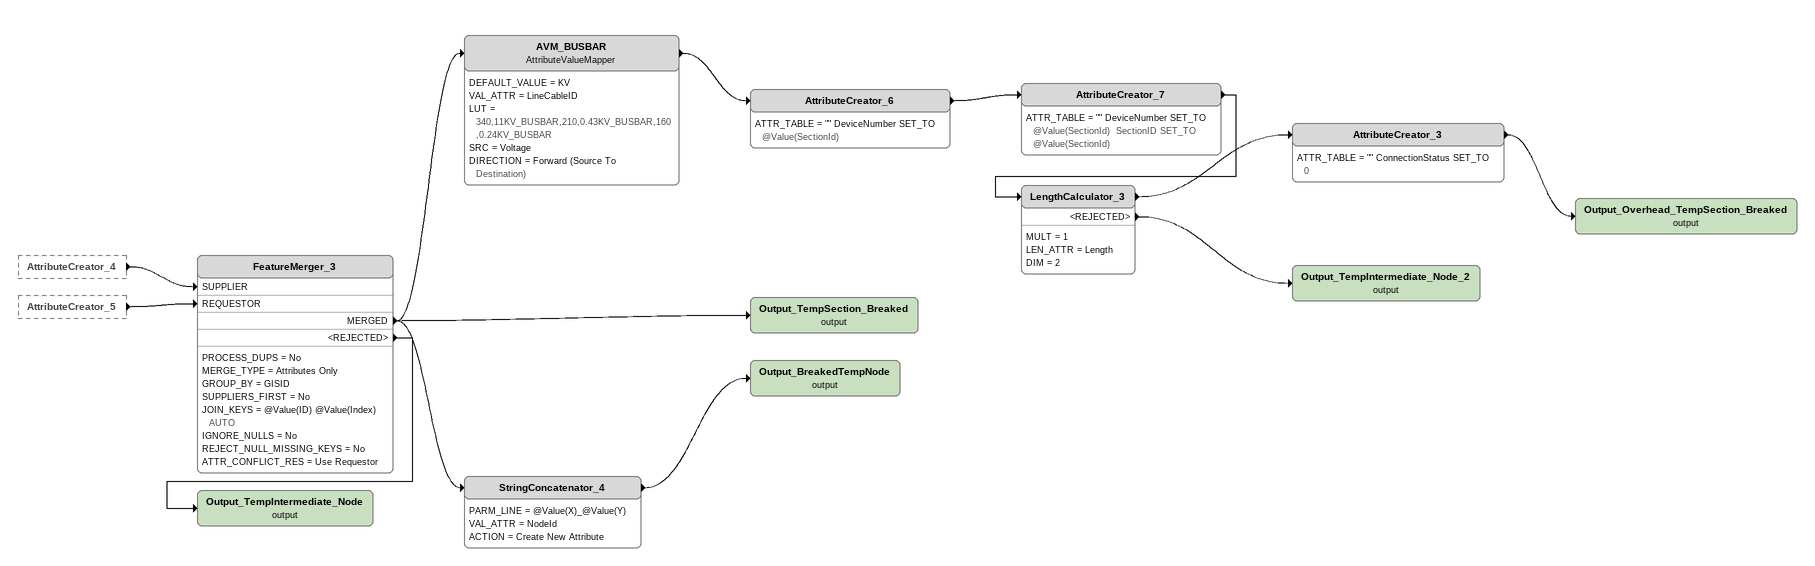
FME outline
AttributeCreator_4 [outside]
    -> FeatureMerger_3 [SUPPLIER]
AttributeCreator_5 [outside]
    -> FeatureMerger_3 [REQUESTOR]
FeatureMerger_3
    PROCESS_DUPS = No
    MERGE_TYPE = Attributes Only
    GROUP_BY = GISID
    SUPPLIERS_FIRST = No
    JOIN_KEYS = @Value(ID) @Value(Index) AUTO
    IGNORE_NULLS = No
    REJECT_NULL_MISSING_KEYS = No
    ATTR_CONFLICT_RES = Use Requestor
    MERGED -> Output_TempSection_Breaked (output)
    MERGED -> StringConcatenator_4
    MERGED -> AVM_BUSBAR
    <REJECTED> -> Output_TempIntermediate_Node (output)
AVM_BUSBAR: AttributeValueMapper
    DEFAULT_VALUE = KV
    VAL_ATTR = LineCableID
    LUT = 340,11KV_BUSBAR,210,0.43KV_BUSBAR,160,0.24KV_BUSBAR
    SRC = Voltage
    DIRECTION = Forward (Source To Destination)
    -> AttributeCreator_6
AttributeCreator_6
    ATTR_TABLE = "" DeviceNumber SET_TO @Value(SectionId)
    -> AttributeCreator_7
AttributeCreator_7
    ATTR_TABLE = "" DeviceNumber SET_TO @Value(SectionId)  SectionID SET_TO @Value(SectionId)
    -> LengthCalculator_3
LengthCalculator_3
    MULT = 1
    LEN_ATTR = Length
    DIM = 2
    -> AttributeCreator_3
    <REJECTED> -> Output_TempIntermediate_Node_2 (output)
AttributeCreator_3
    ATTR_TABLE = "" ConnectionStatus SET_TO 0
    -> Output_Overhead_TempSection_Breaked (output)
Output_Overhead_TempSection_Breaked (output)
Output_TempIntermediate_Node_2 (output)
Output_TempSection_Breaked (output)
Output_TempIntermediate_Node (output)
StringConcatenator_4
    PARM_LINE = @Value(X)_@Value(Y)
    VAL_ATTR = NodeId
    ACTION = Create New Attribute
    -> Output_BreakedTempNode (output)
Output_BreakedTempNode (output)
